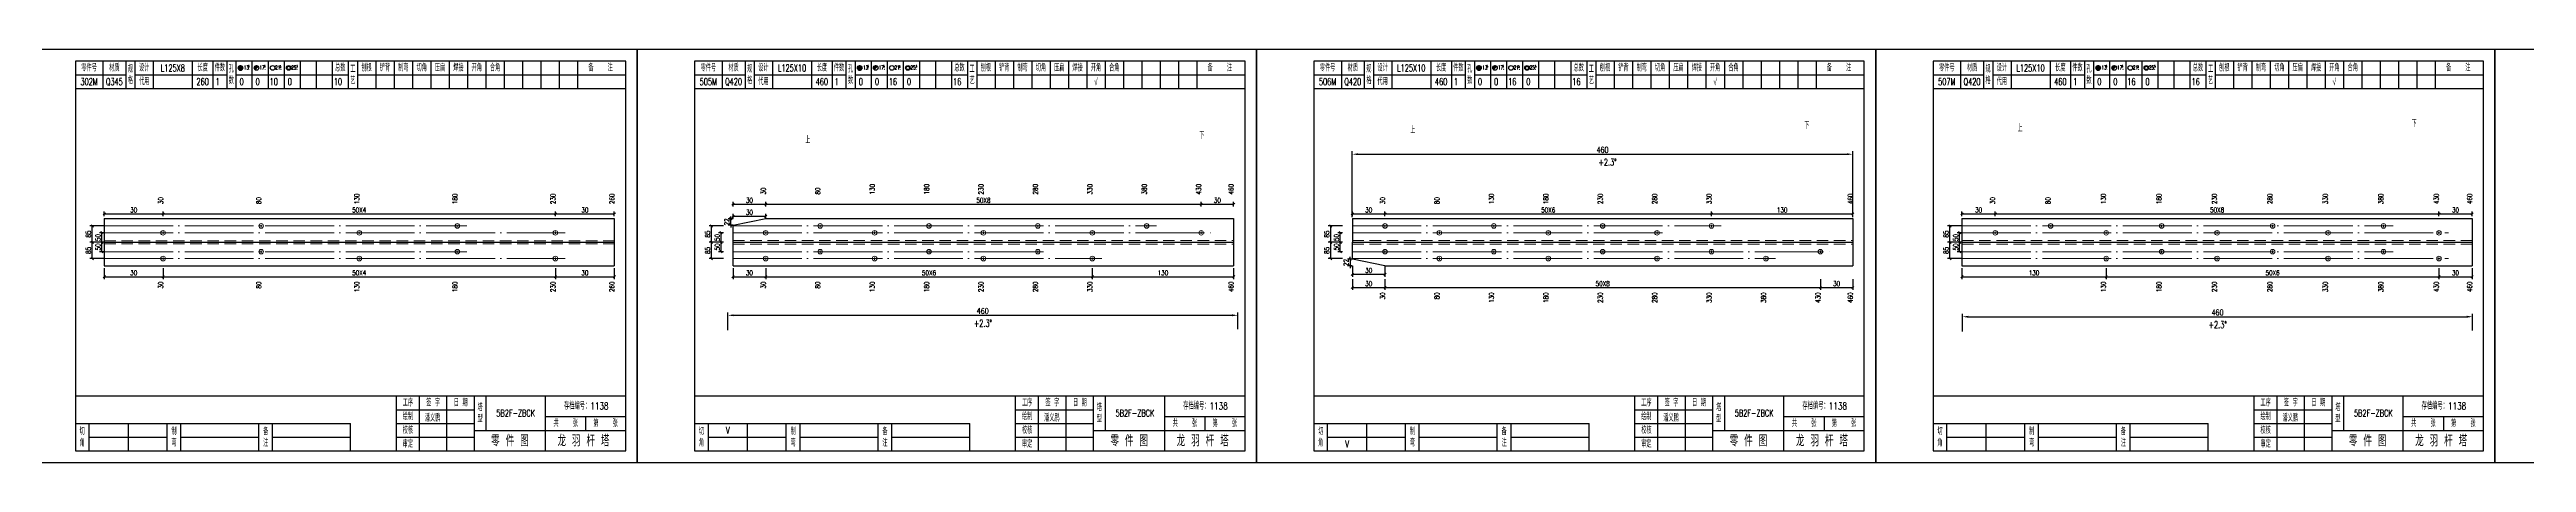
# Model space of a CAD drawing. Header units: millimetres. Extents: x 431 to 8801, y -362 to 231.
# Drawn here: x 5575 to 6655, y 51 to 231 of the extents above; entities that cross this region are included whole.
import ezdxf
from ezdxf.enums import TextEntityAlignment as Align

# ---------------------------------------------------------------- set-up
doc = ezdxf.new("R2010")
doc.units = ezdxf.units.MM
doc.header["$LTSCALE"] = 20
doc.header["$PDMODE"] = 1
doc.linetypes.add('DASHDOT2X', pattern=[1.75, 1.5, -0.125, 0, -0.125])
doc.linetypes.add('HIDDEN', pattern=[0.375, 0.25, -0.125])
for name, color, linetype, lineweight in [('1', 7, 'Continuous', 25), ('11', 3, 'Continuous', 13), ('2', 1, 'HIDDEN', 13), ('5', 1, 'Continuous', 13), ('7', 2, 'DASHDOT2X', 13)]:
    doc.layers.add(name, color=color, linetype=linetype, lineweight=lineweight)
doc.styles.get("Standard").update_dxf_attribs({"font": 'simplex', "width": 0.7, "bigfont": 'gbhzfs.shx'})
doc.styles.add('SYMBOL_TXT', font='txt.shx', dxfattribs={"width": 0.6})
doc.styles.add('TITLE_TXT', font='simplex.shx', dxfattribs={"width": 0.75, "height": 2.5, "bigfont": 'gbhzfs.shx'})
doc.dimstyles.new('ISO-25', dxfattribs={"dimtxt": 2.5, "dimasz": 2.5, "dimexe": 1.25, "dimexo": 0.625, "dimtad": 1, "dimdsep": 46, "dimtxsty": 'standard', "dimcen": 2.5, "dimadec": 0, "dimazin": 0, "dimtfac": 1, "dimtmove": 0, "dimatfit": 3, "dimfxl": 0, "dimarcsym": 0})
doc.dimstyles.get("Standard").update_dxf_attribs({"dimtxt": 2.1, "dimasz": 1, "dimexe": 1.05, "dimexo": 0, "dimgap": 0.63, "dimtad": 1, "dimzin": 0, "dimdsep": 46, "dimtxsty": 'standard', "dimblk": 'OBLIQUE', "dimblk1": 'OBLIQUE', "dimblk2": 'OBLIQUE', "dimcen": 0.09, "dimadec": 0, "dimazin": 0, "dimtfac": 1, "dimtdec": 1, "dimtix": 1, "dimtmove": 0, "dimatfit": 3, "dimfxl": 0, "dimtolj": 1, "dimtzin": 0, "dimarcsym": 0})
pattern_1 = [(0, (-3, 0), (0, 0.0125), [])]

# ---------------------------------------------------------------- blocks, each defined once
blk = doc.blocks.new('M12_HOLE')
h = blk.add_hatch()
h.set_pattern_fill('LINE', scale=0.1, style=0)
h.set_pattern_definition(pattern_1)
h.paths.add_polyline_path([(-5, 0, 1), (-1, 0, 1)])
at = {"color": 7}
blk.add_circle((-3, 0), 2, dxfattribs=at)
at = {"color": 7, "attachment_point": 1, "style": 'SYMBOL_TXT'}
for s, insert, char_height, width in [('13\\f??|b0|i0|c0|p54;.', (-0.1, 2.1), 3.5, 5.707), ('5', (3.7, 2.3), 1.8, 2.931)]:
    blk.add_mtext(s, dxfattribs=dict(at, insert=insert, char_height=char_height, width=width))
blk = doc.blocks.new('M16_HOLE')
h = blk.add_hatch()
h.set_pattern_fill('LINE', scale=0.1, style=0)
h.set_pattern_definition(pattern_1)
h.paths.add_polyline_path([(-1.6, 1.4, 0.668179), (-5, 0, 0.198912), (-4.4, -1.4)])
at = {"color": 7}
blk.add_circle((-3, 0), 2, dxfattribs=at)
at = {"color": 7, "attachment_point": 1, "style": 'SYMBOL_TXT'}
for s, insert, char_height, width in [('17.', (-0.4, 2.1), 3.5, 6.316), ('5', (3.6, 2.3), 1.8, 1.822)]:
    blk.add_mtext(s, dxfattribs=dict(at, insert=insert, char_height=char_height, width=width))
blk = doc.blocks.new('M20_HOLE')
at = {"color": 7}
blk.add_circle((-3, 0), 2, dxfattribs=at)
at = {"color": 7, "attachment_point": 1, "style": 'SYMBOL_TXT'}
for s, insert, char_height, width in [('21.', (-0.7, 2), 3.5, 6.074), ('5', (3.3, 2), 1.8, 1.458)]:
    blk.add_mtext(s, dxfattribs=dict(at, insert=insert, char_height=char_height, width=width))
blk = doc.blocks.new('M24_HOLE')
at = {"color": 7}
for radius in [2, 1.5]:
    blk.add_circle((-3, 0), radius, dxfattribs=at)
at = {"color": 7, "attachment_point": 1, "style": 'SYMBOL_TXT'}
for s, insert, char_height, width in [('25.', (-0.7, 2.1), 3.5, 2.429), ('5', (3.9, 2.3), 1.8, 1.944)]:
    blk.add_mtext(s, dxfattribs=dict(at, insert=insert, char_height=char_height, width=width))
blk = doc.blocks.new('JgCard')
for p, q in [((270, 180), (0, 180)), ((0, 180), (0, 0)), ((265, 175), (25, 175)), ((25, 175), (25, 5)), ((37, 175), (37, 163)), ((47, 175), (47, 163)), ((51, 175), (51, 163)), ((59, 175), (59, 163)), ((76, 175), (76, 163)), ((85, 175), (85, 163)), ((91, 175), (91, 163)), ((95, 175), (95, 163)), ((102, 175), (102, 163)), ((109, 175), (109, 163)), ((116, 175), (116, 163)), ((123, 175), (123, 163)), ((130, 175), (130, 163)), ((137, 175), (137, 163)), ((144, 175), (144, 163)), ((148, 175), (148, 163)), ((156, 175), (156, 163)), ((164, 175), (164, 163)), ((172, 175), (172, 163)), ((180, 175), (180, 163)), ((188, 175), (188, 163)), ((196, 175), (196, 163)), ((204, 175), (204, 163)), ((212, 175), (212, 163)), ((220, 175), (220, 163)), ((228, 175), (228, 163)), ((236, 175), (236, 163)), ((244, 175), (244, 163)), ((265, 5), (265, 175)), ((270, 0), (270, 180)), ((25, 169), (47, 169)), ((25, 163), (265, 163)), ((51, 169), (91, 169)), ((95, 169), (144, 169)), ((148, 169), (265, 169)), ((25, 29), (265, 29)), ((165, 5), (165, 29)), ((165, 23), (199, 23)), ((175, 5), (175, 29)), ((187, 5), (187, 29)), ((199, 5), (199, 29)), ((204, 29), (204, 14)), ((230, 5), (230, 29)), ((25, 17), (145, 17)), ((31, 5), (31, 17)), ((31, 11), (65, 11)), ((48, 17), (48, 5)), ((65, 5), (65, 17)), ((71, 5), (71, 17)), ((71, 11), (105, 11)), ((105, 5), (105, 17)), ((111, 5), (111, 17)), ((111, 11), (145, 11)), ((145, 5), (145, 17)), ((165, 17), (199, 17)), ((165, 11), (199, 11)), ((199, 14), (265, 14)), ((230, 20), (265, 20)), ((247.5, 20), (247.5, 14)), ((0, 0), (270, 0)), ((25, 5), (265, 5))]:
    blk.add_line(p, q)
blk.add_lwpolyline([(96, 172, -1), (98, 172, -1)], format="xyb", close=True)
blk.add_point((145, 96))
at = {"xscale": 0.5, "yscale": 0.5, "zscale": 0.5}
for name, p in [('M12_HOLE', (98.5, 172)), ('M16_HOLE', (105.5, 172)), ('M20_HOLE', (112.5, 172)), ('M24_HOLE', (119.5, 172))]:
    blk.add_blockref(name, p, dxfattribs=at)
at = {"style": 'TITLE_TXT', "width": 0.75}
for s, height, p in [('存档编号：1138', 3.08, (238, 23.1)), ('潘义鹏', 3, (177.4, 17.9)), ('龙 羽 杆 塔', 5, (235.2, 7))]:
    blk.add_text(s, height=height, dxfattribs=at).set_placement(p)
at = {"attachment_point": 5, "style": 'TITLE_TXT'}
for s, insert, char_height, width in [('零件号', (31, 172), 3, 15), ('材质', (42, 172), 3, 8), ('设计', (55, 172), 3, 8), ('长度', (80.5, 172), 3, 8), ('件数', (88, 172), 3, 6), ('总数', (140.5, 172), 3, 7), ('工\\P艺', (146, 169), 3, 4), ('刨根', (152, 172), 3, 8), ('铲背', (160, 172), 3, 8), ('制弯', (168, 172), 3, 8), ('切角', (176, 172), 3, 8), ('压扁', (184, 172), 3, 8), ('焊接', (192, 172), 3, 8), ('开角', (200, 172), 3, 8), ('合角', (208, 172), 3, 8), ('备    注', (254, 172), 3, 22), ('规格', (49, 169), 3, 4), ('代用', (55, 166), 3, 8), ('孔数', (93, 169), 3, 4), ('绘制', (170, 20), 3, 10), ('工序', (170, 26), 3, 10), ('签 字', (181, 26), 3, 12), ('日 期', (193, 26), 3, 12), ('塔\\P型', (201.5, 21.5), 3, 5), ('切\\P角', (28, 11), 3, 6), ('制\\P弯', (68, 11), 3, 6), ('备\\P注', (108, 11), 3, 6), ('校核', (170, 14), 3, 10), ('零 件 图', (214.5, 9.5), 5, 31), ('共    张', (238.8, 17), 3, 17.5), ('第    张', (256.2, 17), 3, 17.5), ('审定', (170, 8), 3, 10)]:
    blk.add_mtext(s, dxfattribs=dict(at, insert=insert, char_height=char_height, width=width))
blk = doc.blocks.new('M20')
for p, q in [((-0.5, 0), (0.5, 0)), ((0, -0.5), (0, 0.5))]:
    blk.add_line(p, q)
blk.add_circle((0, 0), 1)
blk = doc.blocks.new('_Oblique')
at = {"color": 0, "linetype": 'ByBlock', "lineweight": -2}
blk.add_line((-0.5, -0.5), (0.5, 0.5), dxfattribs=at)
blk = doc.blocks.new('*D221')
at = {"layer": '11', "color": 0, "lineweight": -2}
for p, q in [((5873, 156.9), (5870.9, 156.9)), ((5873, 154.1), (5870.9, 154.1)), ((5872, 156.9), (5872, 157.9)), ((5872, 154.1), (5872, 156.9)), ((5872, 154.1), (5872, 153.1))]:
    blk.add_line(p, q, dxfattribs=at)
at = {"layer": 'Defpoints', "color": 0}
for p in [(5872, 156.9), (5873, 156.9), (5873, 154.1)]:
    blk.add_point(p, dxfattribs=at)
at = {"layer": '11', "color": 0, "lineweight": -2}
for p, rotation in [((5872, 156.9), 270), ((5872, 154.1), 90)]:
    blk.add_blockref('_Oblique', p, dxfattribs=dict(at, rotation=rotation))
at = {"layer": '11', "color": 0, "insert": (5870.3, 155.5), "char_height": 2.1, "attachment_point": 5, "rotation": 90}
blk.add_mtext('\\A1;22', dxfattribs=at)
blk = doc.blocks.new('*D233')
at = {"layer": '11', "color": 0, "lineweight": -2}
for p, q in [((6143, 139.2), (6140.9, 139.2)), ((6143, 136.3), (6140.9, 136.3)), ((6142, 139.2), (6142, 140.2)), ((6142, 139.2), (6142, 136.3)), ((6142, 136.3), (6142, 135.3))]:
    blk.add_line(p, q, dxfattribs=at)
at = {"layer": 'Defpoints', "color": 0}
for p in [(6142, 136.3), (6143, 139.2), (6143, 136.3)]:
    blk.add_point(p, dxfattribs=at)
at = {"layer": '11', "color": 0, "lineweight": -2}
for p, rotation in [((6142, 139.2), 270), ((6142, 136.3), 90)]:
    blk.add_blockref('_Oblique', p, dxfattribs=dict(at, rotation=rotation))
at = {"layer": '11', "color": 0, "insert": (6140.3, 137.8), "char_height": 2.1, "attachment_point": 5, "rotation": 90}
blk.add_mtext('\\A1;22', dxfattribs=at)
blk = doc.blocks.new('*D342')
at = {"layer": '1', "color": 0, "lineweight": -2}
for p, q in [((6143, 157.5), (6143, 186.3)), ((6145.5, 185), (6358.7, 185)), ((6361.2, 157.5), (6361.2, 186.3))]:
    blk.add_line(p, q, dxfattribs=at)
at = {"layer": '1', "color": 0}
for points in [[(6145.5, 185.4), (6145.5, 184.6), (6143, 185)], [(6358.7, 185.4), (6358.7, 184.6), (6361.2, 185)]]:
    blk.add_solid(points, dxfattribs=at)
at = {"layer": 'Defpoints', "color": 0}
for p in [(6361.2, 185), (6143, 156.9), (6361.2, 156.9)]:
    blk.add_point(p, dxfattribs=at)
at = {"layer": '1', "color": 0, "insert": (6252.1, 186.9), "char_height": 2.5, "attachment_point": 5}
blk.add_mtext('460', dxfattribs=at)

msp = doc.modelspace()

# ---------------------------------------------------------------- linework, layer by layer
at = {"layer": '1'}
for p, q in [((5598.816, 156.922), (5598.816, 136.342)), ((5598.816, 156.922), (5821.216, 156.922)), ((5821.216, 156.922), (5821.216, 136.342)), ((5873.016, 154.065), (5887.253, 156.922)), ((5873.016, 146.632), (5873.016, 154.065)), ((5887.253, 156.922), (6091.216, 156.922)), ((6091.216, 156.922), (6091.216, 136.342)), ((6143.016, 156.922), (6143.016, 146.632)), ((6143.016, 156.922), (6361.216, 156.922)), ((6361.216, 156.922), (6361.216, 136.342)), ((6408.816, 156.922), (6408.816, 136.342)), ((6408.816, 156.922), (6631.216, 156.922)), ((6631.216, 156.922), (6631.216, 136.342)), ((5598.816, 146.632), (5821.216, 146.632)), ((5873.016, 136.342), (5873.016, 146.632)), ((5873.016, 146.632), (6091.216, 146.632)), ((6143.016, 139.198), (6143.016, 146.632)), ((6143.016, 146.632), (6361.216, 146.632)), ((6408.816, 146.632), (6631.216, 146.632)), ((5598.816, 136.342), (5821.216, 136.342)), ((5873.016, 136.342), (6091.216, 136.342)), ((6157.253, 136.342), (6143.016, 139.198)), ((6157.253, 136.342), (6361.216, 136.342)), ((6408.816, 136.342), (6631.216, 136.342)), ((5870.665, 108.334), (5870.665, 116.028)), ((5873.165, 114.778), (6090.565, 114.778)), ((6093.065, 108.709), (6093.065, 116.028)), ((6409.059, 107.712), (6409.059, 115.406)), ((6411.559, 114.156), (6628.959, 114.156)), ((6631.459, 108.087), (6631.459, 115.406))]:
    msp.add_line(p, q, dxfattribs=at)
for points in [[(5873.165, 115.195), (5873.165, 114.361), (5870.665, 114.778)], [(6090.565, 115.195), (6090.565, 114.361), (6093.065, 114.778)], [(6411.559, 114.573), (6411.559, 113.739), (6409.059, 114.156)], [(6628.959, 114.573), (6628.959, 113.739), (6631.459, 114.156)]]:
    msp.add_solid(points, dxfattribs=at)
at = {"layer": '2'}
for p, q in [((5598.816, 147.29), (5821.216, 147.29)), ((5598.816, 145.973), (5821.216, 145.973)), ((5873.016, 147.455), (6091.216, 147.455)), ((5873.016, 145.809), (6091.216, 145.809)), ((6143.016, 147.455), (6361.216, 147.455)), ((6143.016, 145.809), (6361.216, 145.809)), ((6408.816, 147.455), (6631.216, 147.455)), ((6408.816, 145.809), (6631.216, 145.809))]:
    msp.add_line(p, q, dxfattribs=at)
at = {"layer": '7'}
for p, q in [((5598.816, 153.748), (5756.962, 153.748)), ((5873.016, 153.748), (6057.552, 153.748)), ((6143.016, 153.748), (6303.824, 153.748)), ((6408.816, 153.748), (6596.837, 153.748)), ((5598.816, 150.748), (5799.725, 150.748)), ((5598.816, 142.516), (5756.962, 142.516)), ((5873.016, 150.748), (6081.281, 150.748)), ((5873.016, 142.516), (6010.095, 142.516)), ((6143.016, 150.748), (6280.095, 150.748)), ((6143.016, 142.516), (6351.281, 142.516)), ((6408.816, 150.748), (6621.024, 150.748)), ((6408.816, 142.516), (6596.837, 142.516)), ((5598.816, 139.516), (5799.725, 139.516)), ((5873.016, 139.516), (6033.824, 139.516)), ((6143.016, 139.516), (6327.552, 139.516)), ((6408.816, 139.516), (6621.024, 139.516))]:
    msp.add_line(p, q, dxfattribs=at)

# ---------------------------------------------------------------- block references
at = {"layer": '1'}
for p in [(5561.216, 50.632), (5831.216, 50.632), (6101.216, 50.632), (6371.216, 50.632), (6641.216, 50.632)]:
    msp.add_blockref('JgCard', p, dxfattribs=at)
at = {"layer": '5'}
for p in [(5624.474, 150.748), (5667.237, 153.748), (5709.999, 150.748), (5752.762, 153.748), (5795.525, 150.748), (5887.253, 150.748), (5910.982, 153.748), (5934.71, 150.748), (5958.438, 153.748), (5982.167, 150.748), (6005.895, 153.748), (6029.624, 150.748), (6053.352, 153.748), (6077.081, 150.748), (6157.253, 153.748), (6180.982, 150.748), (6204.71, 153.748), (6228.438, 150.748), (6252.167, 153.748), (6275.895, 150.748), (6299.624, 153.748), (6423.328, 150.748), (6447.515, 153.748), (6471.702, 150.748), (6495.889, 153.748), (6520.076, 150.748), (6544.263, 153.748), (6568.45, 150.748), (6592.637, 153.748), (6616.824, 150.748), (5624.474, 139.516), (5667.237, 142.516), (5709.999, 139.516), (5752.762, 142.516), (5795.525, 139.516), (5887.253, 139.516), (5910.982, 142.516), (5934.71, 139.516), (5958.438, 142.516), (5982.167, 139.516), (6005.895, 142.516), (6029.624, 139.516), (6157.253, 142.516), (6180.982, 139.516), (6204.71, 142.516), (6228.438, 139.516), (6252.167, 142.516), (6275.895, 139.516), (6299.624, 142.516), (6323.352, 139.516), (6347.081, 142.516), (6471.702, 139.516), (6495.889, 142.516), (6520.076, 139.516), (6544.263, 142.516), (6568.45, 139.516), (6592.637, 142.516), (6616.824, 139.516)]:
    msp.add_blockref('M20', p, dxfattribs=at)

# ---------------------------------------------------------------- texts
at = {"layer": '1', "width": 0.7}
for s, p in [('302M', (5592.216, 216.632)), ('Q345', (5603.216, 216.632)), ('L125X8', (5628.716, 222.632)), ('260', (5641.716, 216.632)), ('1', (5648.216, 216.632)), ('0', (5658.716, 216.632)), ('0', (5665.716, 216.632)), ('10', (5672.716, 216.632)), ('0', (5679.716, 216.632)), ('10', (5700.716, 216.632)), ('505M', (5862.216, 216.632)), ('Q420', (5873.216, 216.632)), ('L125X10', (5898.716, 222.632)), ('460', (5911.716, 216.632)), ('1', (5918.216, 216.632)), ('0', (5928.716, 216.632)), ('0', (5935.716, 216.632)), ('16', (5942.716, 216.632)), ('0', (5949.716, 216.632)), ('16', (5970.716, 216.632)), ('√', (6031.216, 216.632)), ('506M', (6132.216, 216.632)), ('Q420', (6143.216, 216.632)), ('L125X10', (6168.716, 222.632)), ('460', (6181.716, 216.632)), ('1', (6188.216, 216.632)), ('0', (6198.716, 216.632)), ('0', (6205.716, 216.632)), ('16', (6212.716, 216.632)), ('0', (6219.716, 216.632)), ('16', (6240.716, 216.632)), ('√', (6301.216, 216.632)), ('507M', (6402.216, 216.632)), ('Q420', (6413.216, 216.632)), ('L125X10', (6438.716, 222.632)), ('460', (6451.716, 216.632)), ('1', (6458.216, 216.632)), ('0', (6468.716, 216.632)), ('0', (6475.716, 216.632)), ('16', (6482.716, 216.632)), ('0', (6489.716, 216.632)), ('16', (6510.716, 216.632)), ('√', (6571.216, 216.632)), ('下', (6077.431, 193.187)), ('上', (6169.332, 195.539)), ('下', (6341.164, 197.547)), ('上', (6434.156, 196.37)), ('下', (6605.988, 198.378)), ('上', (5905.599, 191.179)), ('+2.3°', (6254.298, 181.519)), ('+2.3°', (5981.947, 111.287)), ('+2.3°', (6520.341, 110.665)), ('V', (5870.716, 64.632)), ('V', (6140.716, 58.632))]:
    msp.add_text(s, height=3, dxfattribs=at).set_placement(p, align=Align.MIDDLE_CENTER)
for s, p in [('30', (5624.474, 163.222)), ('80', (5667.237, 163.222)), ('130', (5709.999, 163.222)), ('180', (5752.762, 163.222)), ('230', (5795.525, 163.222)), ('260', (5821.216, 163.222)), ('30', (5887.253, 167.422)), ('80', (5910.982, 167.422)), ('130', (5934.71, 167.422)), ('180', (5958.438, 167.422)), ('230', (5982.167, 167.422)), ('280', (6005.895, 167.422)), ('330', (6029.624, 167.422)), ('380', (6053.352, 167.422)), ('430', (6077.081, 167.422)), ('460', (6091.216, 167.422)), ('30', (6157.253, 163.222)), ('80', (6180.982, 163.222)), ('130', (6204.71, 163.222)), ('180', (6228.438, 163.222)), ('230', (6252.167, 163.222)), ('280', (6275.895, 163.222)), ('330', (6299.624, 163.222)), ('460', (6361.216, 163.222)), ('30', (6423.208, 163.222)), ('80', (6447.395, 163.222)), ('130', (6471.582, 163.222)), ('180', (6495.769, 163.222)), ('230', (6519.956, 163.222)), ('280', (6544.143, 163.222)), ('330', (6568.33, 163.222)), ('380', (6592.517, 163.222)), ('430', (6616.704, 163.222)), ('460', (6631.216, 163.222))]:
    msp.add_text(s, height=2.1, rotation=90, dxfattribs=at).set_placement(p)
for s, p in [('30', (5624.474, 129.517)), ('80', (5667.237, 129.517)), ('130', (5709.999, 129.517)), ('180', (5752.762, 129.517)), ('230', (5795.525, 129.517)), ('260', (5821.216, 129.517)), ('30', (5887.253, 129.517)), ('80', (5910.982, 129.517)), ('130', (5934.71, 129.517)), ('180', (5958.438, 129.517)), ('230', (5982.167, 129.517)), ('280', (6005.895, 129.517)), ('330', (6029.624, 129.517)), ('460', (6091.216, 129.517)), ('30', (6157.253, 124.792)), ('80', (6180.982, 124.792)), ('130', (6204.71, 124.792)), ('180', (6228.438, 124.792)), ('230', (6252.167, 124.792)), ('280', (6275.895, 124.792)), ('330', (6299.624, 124.792)), ('380', (6323.352, 124.792)), ('430', (6347.081, 124.792)), ('460', (6361.216, 124.792)), ('130', (6471.582, 129.517)), ('180', (6495.769, 129.517)), ('230', (6519.956, 129.517)), ('280', (6544.143, 129.517)), ('330', (6568.33, 129.517)), ('380', (6592.517, 129.517)), ('430', (6616.704, 129.517)), ('460', (6631.216, 129.517))]:
    msp.add_text(s, height=2.1, rotation=90, dxfattribs=at).set_placement(p, align=Align.RIGHT)
at = {"layer": '1', "char_height": 2.5, "attachment_point": 5}
for insert in [(5981.865, 116.653), (6520.259, 116.031)]:
    msp.add_mtext('460', dxfattribs=dict(at, insert=insert))
at = {"layer": '1', "char_height": 3, "width": 26, "attachment_point": 5}
for insert in [(5778.216, 72.132), (6048.216, 72.132), (6318.216, 72.132), (6588.216, 72.132)]:
    msp.add_mtext('5B2F-ZBCK', dxfattribs=dict(at, insert=insert))

# ---------------------------------------------------------------- dimensions: what is measured, and where the dimension line sits
at = {"layer": '1'}
dim = msp.add_aligned_dim(p1=(6143.016, 156.922), p2=(6361.216, 156.922), distance=28.088, text='460', dimstyle='ISO-25', dxfattribs=at)
dim.commit()
dim.dimension.update_dxf_attribs({"geometry": '*D342', "text_midpoint": (6252.116, 186.885)})
for base, p1, p2, text in [((5593.566, 153.748), (5598.766, 146.632), (5598.766, 153.748), '85'), ((5597.766, 150.748), (5598.766, 146.632), (5598.766, 150.748), '50'), ((5863.566, 153.748), (5868.766, 146.632), (5868.766, 153.748), '85'), ((5867.766, 150.748), (5868.766, 146.632), (5868.766, 150.748), '50'), ((6133.566, 153.748), (6138.766, 146.632), (6138.766, 153.748), '85'), ((6137.766, 150.748), (6138.766, 146.632), (6138.766, 150.748), '50'), ((6403.566, 153.748), (6408.766, 146.632), (6408.766, 153.748), '85'), ((6407.766, 150.748), (6408.766, 146.632), (6408.766, 150.748), '50'), ((5593.566, 146.632), (5598.766, 139.516), (5598.766, 146.632), '85'), ((5597.766, 146.632), (5598.766, 142.516), (5598.766, 146.632), '50'), ((5863.566, 146.632), (5868.766, 139.516), (5868.766, 146.632), '85'), ((5867.766, 146.632), (5868.766, 142.516), (5868.766, 146.632), '50'), ((6133.566, 146.632), (6138.766, 139.516), (6138.766, 146.632), '85'), ((6137.766, 146.632), (6138.766, 142.516), (6138.766, 146.632), '50'), ((6403.566, 146.632), (6408.766, 139.516), (6408.766, 146.632), '85'), ((6407.766, 146.632), (6408.766, 142.516), (6408.766, 146.632), '50')]:
    msp.add_linear_dim(base=base, p1=p1, p2=p2, angle=90, text=text, dimstyle='standard', dxfattribs=at).render()
at = {"layer": '11'}
for base, p1, p2, text in [((5624.474, 159.022), (5598.816, 157.972), (5624.474, 157.972), '30'), ((5795.525, 159.022), (5624.474, 157.972), (5795.525, 157.972), '50X4'), ((5821.216, 159.022), (5795.525, 157.972), (5821.216, 157.972), '30'), ((5887.253, 163.222), (5873.016, 162.172), (5887.253, 162.172), '30'), ((6077.081, 163.222), (5887.253, 162.172), (6077.081, 162.172), '50X8'), ((6091.216, 163.222), (6077.081, 162.172), (6091.216, 162.172), '30'), ((6157.253, 159.022), (6143.016, 157.972), (6157.253, 157.972), '30'), ((6299.624, 159.022), (6157.253, 157.972), (6299.624, 157.972), '50X6'), ((6361.216, 159.022), (6299.624, 157.972), (6361.216, 157.972), '130'), ((6423.328, 159.022), (6408.816, 157.972), (6423.328, 157.972), '30'), ((6616.824, 159.022), (6423.328, 157.972), (6616.824, 157.972), '50X8'), ((6631.216, 159.022), (6616.824, 157.972), (6631.216, 157.972), '30'), ((5887.253, 157.972), (5873.016, 156.922), (5887.253, 156.922), '30'), ((5624.474, 131.617), (5598.816, 135.292), (5624.474, 135.292), '30'), ((5795.525, 131.617), (5624.474, 135.292), (5795.525, 135.292), '50X4'), ((5821.216, 131.617), (5795.525, 135.292), (5821.216, 135.292), '30'), ((5887.253, 131.617), (5873.016, 135.292), (5887.253, 135.292), '30'), ((6029.624, 131.617), (5887.253, 135.292), (6029.624, 135.292), '50X6'), ((6091.216, 131.617), (6029.624, 135.292), (6091.216, 135.292), '130'), ((6157.253, 132.667), (6143.016, 136.342), (6157.253, 136.342), '30'), ((6157.253, 126.892), (6143.016, 130.567), (6157.253, 130.567), '30'), ((6347.081, 126.892), (6157.253, 130.567), (6347.081, 130.567), '50X8'), ((6361.216, 126.892), (6347.081, 130.567), (6361.216, 130.567), '30'), ((6471.702, 131.617), (6408.816, 135.292), (6471.702, 135.292), '130'), ((6616.824, 131.617), (6471.702, 135.292), (6616.824, 135.292), '50X6'), ((6631.216, 131.617), (6616.824, 135.292), (6631.216, 135.292), '30')]:
    msp.add_linear_dim(base=base, p1=p1, p2=p2, text=text, dimstyle='standard', dxfattribs=at).render()
for base, p1, p2, picture, middle in [((5871.966, 156.922), (5873.016, 154.065), (5873.016, 156.922), '*D221', (5870.286, 155.493)), ((6141.966, 136.342), (6143.016, 139.198), (6143.016, 136.342), '*D233', (6140.286, 137.77))]:
    dim = msp.add_linear_dim(base=base, p1=p1, p2=p2, angle=90, text='22', dimstyle='standard', dxfattribs=at)
    dim.commit()
    dim.dimension.update_dxf_attribs({"geometry": picture, "text_midpoint": middle})

doc.saveas('drawing.dxf')
